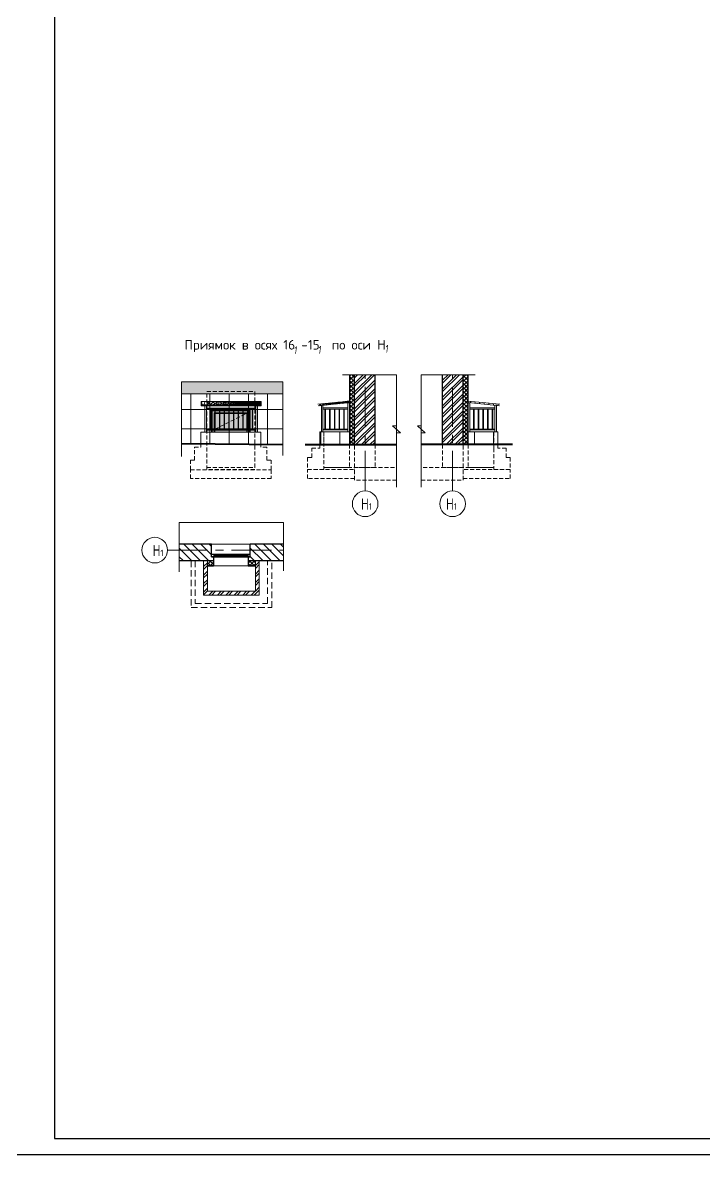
# Model space of a CAD drawing. Header units: millimetres. Extents: x -136099598 to 9192475, y 0 to 779331.
# Drawn here: x -244673 to -223368, y 242529 to 277872 of the extents above; entities that cross this region are included whole.
import ezdxf

# ---------------------------------------------------------------- set-up
doc = ezdxf.new("R2010")
doc.units = ezdxf.units.MM
doc.header["$MEASUREMENT"] = 0
for name, pattern in [('01_base$0$DASHED2', [0.375, 0.25, -0.125]), ('ADSK_Штриховая_ш2 п1', [3, 2, -1]), ('CENTER', [2, 1.25, -0.25, 0.25, -0.25])]:
    doc.linetypes.add(name, pattern=pattern)
doc.layers.get('0').update_dxf_attribs({"color": 250, "lineweight": 9})
for name, color, linetype, lineweight, true_color in [('!_Окно_00_Штрих_Стекло', 7, 'Continuous', 0, 0x737373), ('RAL 7016', 7, 'Continuous', 0, 0x383e42), ('RAL 90 10', 7, 'Continuous', 0, 0xf1ece1)]:
    doc.layers.add(name, color=color, linetype=linetype, lineweight=lineweight, true_color=true_color)
for name, color, linetype, lineweight in [('!_Цоколь', 7, 'Continuous', 0), ('_STAMP', 250, 'Continuous', 30), ('_Фасад', 7, 'Continuous', 9), ('АР_МосжилНии_Стены', 202, 'Continuous', 30), ('АР_Навесной фасад', 5, 'Continuous', 5), ('АР_Окна', 4, 'Continuous', 0), ('АР_Оси', 193, 'Continuous', 9), ('АР_Сущ Несущая стена', 202, 'Continuous', 30), ('АР_тонкая линия', 250, 'Continuous', 0), ('АР_Утеплитель', 250, 'Continuous', 9), ('АР_Штриховка кирпич', 250, 'Continuous', 9), ('АР_Штриховка монолит', 250, 'Continuous', 9), ('Ограждение', 250, 'Continuous', 9), ('пунктир', 251, 'Continuous', 13), ('фасады', 7, 'Continuous', 9)]:
    doc.layers.add(name, color=color, linetype=linetype, lineweight=lineweight)
doc.layers.add('_RAMKA', color=7, linetype='Continuous')
doc.layers.add('АР_новое окно', color=160, linetype='Continuous')
doc.styles.add('Архитектурный размер', font='isocpeur.ttf', dxfattribs={"width": 0.8, "oblique": 8})
doc.styles.add('ГОСТ 2.304', font='isocpeur.ttf', dxfattribs={"width": 0.7})
pattern_1 = [(90, (-196355.5932347857, -680.6851323523442), (-600, 1.13686837721616e-13), []), (180, (-196355.5932347857, -680.6851323523442), (-1.70530256582424e-13, -600), [])]
pattern_2 = [(90, (8363729528.172109, 936313044.4956489), (-150, 0), []), (90, (8363729578.172109, 936313094.4956487), (-150, 0), [])]
pattern_3 = [(45, (-1194719.979867672, 340589.4624918969), (-132.5825214724777, 132.5825214724777), []), (45, (-1194631.591520172, 340589.4624918969), (-132.5825214724777, 132.5825214724777), [])]
pattern_4 = [(45, (-1219833.470348969, 298994.4984925637), (-61.87184335382291, 61.87184335382291), []), (135, (-1219833.470348969, 298994.4984925637), (-61.87184335382291, -61.8718433538229), [])]
pattern_5 = [(45, (24707.97001008663, -9271.540153762093), (-61.87184335382291, 61.87184335382291), []), (135, (24707.97001008663, -9271.540153762093), (-61.87184335382291, -61.8718433538229), [])]

# ---------------------------------------------------------------- blocks, each defined once
blk = doc.blocks.new('A$Cdfe5a1b4')
at = {"layer": 'RAL 7016', "ltscale": 100, "true_color": 0x000000, "transparency": 33554687}
h = blk.add_hatch(dxfattribs=at)
h.set_pattern_fill('ANSI32', color=18, scale=400, angle=45)
h.set_pattern_definition([(90, (8363977705.788671, 936048060.8227469), (-150, 0), []), (90, (8363977755.788671, 936048110.8227468), (-150, 0), [])])
h.paths.add_polyline_path([(-118.3840542095568, 960.0836389507749), (1762.629831267994, 960.049169541744), (1762.629831267994, 860.9484251750982), (-118.3840542095568, 860.9828945841291)])
at = {"ltscale": 150}
blk.add_line((-118.3840542095568, 960.1355539663346), (1762.629831267994, 959.9482513318653), dxfattribs=at)
blk.add_lwpolyline([(-118.3840542095568, 860.8829772915342), (1762.569256028206, 860.8829772915342), (1762.569256028206, 828.4502151925699), (-118.3840542095568, 828.4502151925699)], close=True, dxfattribs=at)
at = {"layer": 'Ограждение', "ltscale": 50}
for points in [[(1762.629831267994, 960.0991281880415), (1762.629831267994, 860.8984665288008), (-118.3840542095568, 860.8829772915342), (-118.3840542095568, 960.0836389507749)], [(50, 828.4502151969355), (0, 828.4502151969355), (0, 0), (50, 0)], [(1595.617523735404, 828.4502151925699), (1645.617523735396, 828.4502151925699), (1645.617523735396, -4.365574568510056e-09), (1595.617523735404, -4.365574568510056e-09)]]:
    blk.add_lwpolyline(points, close=True, dxfattribs=at)
at = {"layer": 'Ограждение'}
for points in [[(1595.617523735404, 720.9569883093474), (50, 720.9579441418173)], [(1595.617523735404, 756.9321599050936), (50.014892578125, 756.9855275024893)], [(165.2247277528238, 95.1212096531525), (165.2223236740554, 720.9577232787268)], [(181.2223236740554, 720.9578629920142), (181.2247277528238, 95.1212096531525), (181.2247277528238, 95.1212096531525)], [(311.2246146338422, 95.03784776328382), (311.2222105550737, 720.8743612696488)], [(327.2222105550737, 720.8745009829362), (327.2246146338422, 95.03784776328382), (327.2246146338422, 95.03784776328382)], [(457.2245947027004, 95.00326643727249), (457.222190623932, 720.8397799436375)], [(473.222190623932, 720.8399196569248), (473.2245947027004, 95.00326643727249), (473.2245947027004, 95.00326643727249)], [(603.2244810323518, 95.0634378406645), (603.2220769535834, 720.8999513470295)], [(619.2220769535834, 720.9000910603169), (619.2244810323518, 95.0634378406645), (619.2244810323518, 95.0634378406645)], [(749.2244611012101, 95.02885651465317), (749.2220570224416, 720.8653700210182)], [(765.2220570224416, 720.8655097343055), (765.2244611012101, 95.02885651465317), (765.2244611012101, 95.02885651465317)], [(895.2243476288514, 95.03748660931228), (895.221943550083, 720.8740001156773)], [(911.221943550083, 720.8741398289646), (911.2243476288514, 95.03748660931228), (911.2243476288514, 95.03748660931228)], [(1041.22432769771, 95.00290528330095), (1041.221923618941, 720.839418789666)], [(1057.221923618941, 720.8395585029533), (1057.22432769771, 95.00290528330095), (1057.22432769771, 95.00290528330095)], [(1187.224214126356, 95.03730603232646), (1187.221810047587, 720.8738195386915)], [(1203.221810047587, 720.8739592519788), (1203.224214126356, 95.03730603232646), (1203.224214126356, 95.03730603232646)], [(1333.224194195214, 95.00272470631512), (1333.221790116446, 720.8392382126801)], [(1349.221790116446, 720.8393779259675), (1349.224194195214, 95.00272470631512), (1349.224194195214, 95.00272470631512)], [(1479.224080524865, 95.06289610970714), (1479.221676446097, 720.8994096160721)], [(1495.221676446097, 720.8995493293595), (1495.224080524865, 95.06289610970714), (1495.224080524865, 95.06289610970714)], [(1595.617523735404, 70.21666826202794), (50, 69.96407551236915), (50, 94.96407551236915), (1595.617523735404, 95.16493944807875)]]:
    blk.add_lwpolyline(points, dxfattribs=at)
blk = doc.blocks.new('*U263')
at = {"layer": 'АР_новое окно', "lineweight": 20}
for p, q in [((-2.913225216616411e-12, 1209.884958230897), (-70.00000000000293, 1209.884958230897)), ((0, -1.70530256582424e-13), (-70, -1.70530256582424e-13))]:
    blk.add_line(p, q, dxfattribs=at)
at = {"layer": 'АР_новое окно'}
for p, q in [((-70.00000000000293, 1209.884958230897), (-70, -1.70530256582424e-13)), ((-70, -1.70530256582424e-13), (-70.00000000000293, 1209.884958230897)), ((-2.756905814749189e-12, 1139.884958230897), (-70.00000000000276, 1139.884958230911)), ((-35.00000000000276, 1139.884958230897), (-34.99999999981099, 69.99999999999991)), ((-2.913225216616411e-12, 1209.884958230897), (0, 0)), ((-1.56319401867222e-13, 70.00000000001455), (-70.00000000000017, 69.99999999999983))]:
    blk.add_line(p, q, dxfattribs=at)

msp = doc.modelspace()

# ---------------------------------------------------------------- hatches: boundary and pattern name
at = {"layer": '!_Окно_00_Штрих_Стекло'}
h = msp.add_hatch(color=256, dxfattribs=at)
h.dxf.hatch_style = 1
h.set_gradient(color1=(70, 92, 124), color2=(219, 225, 235), name='CURVED')
h.paths.add_polyline_path([(-238668.3686071686, 265669.4666848573), (-237669.1993147244, 265669.4610359572), (-237669.1961062964, 265079.184834887), (-238668.3686071686, 265079.1848348883)])
at = {"layer": '!_Цоколь', "lineweight": 0, "ltscale": 5, "true_color": 0x636466}
h = msp.add_hatch(dxfattribs=at)
h.set_pattern_fill('ANSI37', color=251, scale=4800, angle=44.99999999999999)
h.set_pattern_definition([(90, (-196819.3305602686, -612.1784204175929), (-600, 1.13686837721616e-13), []), (180, (-196819.3305602686, -612.1784204175929), (-1.70530256582424e-13, -600), [])])
h.paths.add_polyline_path([(-239702.6794946265, 266277.5511866667), (-236537.9595191889, 266277.9199150996), (-236538.1566784503, 264698.3704015583), (-239703.0176849965, 264729.0494107483)])
h = msp.add_hatch(dxfattribs=at)
h.set_pattern_fill('ANSI37', color=251, scale=4800, angle=44.99999999999999)
h.set_pattern_definition(pattern_1)
h.paths.add_polyline_path([(-234458.1181965246, 265093.611473896), (-235387.292047829, 265094.1453241245), (-235386.9293442678, 264693.4973243267), (-234459.1381177572, 264693.4914718741)])
h = msp.add_hatch(dxfattribs=at)
h.set_pattern_fill('ANSI37', color=251, scale=4800, angle=44.99999999999999)
h.set_pattern_definition(pattern_1)
h.paths.add_polyline_path([(-230747.7160320078, 265093.611473896), (-229818.5421807033, 265094.1453241245), (-229818.9048842645, 264693.4973243267), (-230746.6961107752, 264693.4914718741)])
at = {"layer": 'RAL 7016', "ltscale": 100, "transparency": 33554687}
h = msp.add_hatch(color=256, dxfattribs=at)
h.dxf.hatch_style = 1
h.paths.add_polyline_path([(-238773.2766662961, 265782.3790908679), (-237565.2819206961, 265782.3790908679), (-237565.2819210078, 265079.1848348884), (-238773.2766662961, 265079.1848348897)])
h.paths.add_polyline_path([(-238667.1524692826, 265668.478780801), (-238668.3686074801, 265079.1848348883), (-237669.1961066079, 265079.1848348884), (-237667.9799684104, 265670.4473431809)])
at = {"layer": 'RAL 7016', "ltscale": 100, "true_color": 0x000000, "transparency": 33554687}
h = msp.add_hatch(dxfattribs=at)
h.set_pattern_fill('ANSI32', color=18, scale=400, angle=45)
h.set_pattern_definition(pattern_2)
h.paths.add_polyline_path([(-234458.1069314128, 266054.2837750176), (-235443.3620528976, 265953.6883059572), (-235439.7492277779, 265904.0748826509), (-234458.1069311772, 266004.155375634)])
h = msp.add_hatch(dxfattribs=at)
h.set_pattern_fill('ANSI32', color=18, scale=400, angle=45)
h.set_pattern_definition(pattern_2)
h.paths.add_polyline_path([(-230747.7272971196, 266054.2837750176), (-229762.4721756348, 265953.6883059572), (-229766.0850007545, 265904.0748826509), (-230747.7272973552, 266004.155375634)])
at = {"layer": 'RAL 90 10', "ltscale": 100, "transparency": 33554687}
h = msp.add_hatch(color=256, dxfattribs=at)
h.dxf.hatch_style = 1
h.paths.add_polyline_path([(-239702.6982915984, 266654.5732678047), (-236538.1566784503, 266654.5732678047), (-236538.1548957124, 266277.88866917), (-239702.6965088605, 266277.5824326301)])
at = {"layer": 'АР_Утеплитель', "ltscale": 100}
h = msp.add_hatch(dxfattribs=at)
h.set_pattern_fill('ANSI37', color=256, scale=700)
h.set_pattern_definition(pattern_4)
h.paths.add_polyline_path([(-234298.1069311769, 264693.331311526), (-234448.1069311773, 264693.331311526), (-234448.1069311773, 264917.3535810122), (-234298.1069311767, 264917.3535810122)])
h.paths.add_polyline_path([(-234298.1069311765, 266871.1743112888), (-234448.1069311773, 266871.1743112889), (-234448.1069311773, 264917.3535810122), (-234298.1069311766, 264917.3535810122)])
h = msp.add_hatch(dxfattribs=at)
h.set_pattern_fill('ANSI37', color=256, scale=700)
h.set_pattern_definition(pattern_4)
h.paths.add_polyline_path([(-230907.7272973555, 264693.331311526), (-230757.7272973551, 264693.331311526), (-230757.7272973551, 264917.3535810122), (-230907.7272973557, 264917.3535810122)])
h.paths.add_polyline_path([(-230907.7272973559, 266871.1743112888), (-230757.727297355, 266871.1743112889), (-230757.7272973551, 264917.3535810122), (-230907.7272973558, 264917.3535810122)])
h = msp.add_hatch(dxfattribs=at)
h.set_pattern_fill('ANSI37', color=256, scale=700)
h.set_pattern_definition(pattern_5)
h.paths.add_polyline_path([(-238898.6642248164, 261071.6404999167), (-238898.6642248164, 260921.6404999168), (-238706.4691664281, 260921.6404999168), (-238706.4691664281, 261071.6404999167)])
h = msp.add_hatch(dxfattribs=at)
h.set_pattern_fill('ANSI37', color=256, scale=700)
h.set_pattern_definition(pattern_5)
h.paths.add_polyline_path([(-237626.5842081972, 261071.6404999167), (-237626.5842081972, 260921.6404999168), (-237397.449934041, 260921.6404999168), (-237397.449934041, 261071.6404999167)])
at = {"layer": 'АР_Штриховка кирпич', "ltscale": 100}
h = msp.add_hatch(dxfattribs=at)
h.set_pattern_fill('ANSI32', color=256, scale=500)
h.set_pattern_definition(pattern_3)
h.paths.add_polyline_path([(-234022.7333081051, 266871.1743112889), (-234298.1047955634, 266871.1743112889), (-234298.1081191495, 264693.3313115259), (-233658.1081191496, 264693.331311526), (-233658.1069311767, 266872.1564378373)])
h = msp.add_hatch(dxfattribs=at)
h.set_pattern_fill('ANSI32', color=256, scale=500)
h.set_pattern_definition(pattern_3)
h.paths.add_polyline_path([(-231183.1009204273, 266871.1743112889), (-230907.7294329689, 266871.1743112889), (-230907.7261093829, 264693.3313115259), (-231547.7261093828, 264693.331311526), (-231547.7272973557, 266872.1564378373)])
h = msp.add_hatch(dxfattribs=at)
h.set_pattern_fill('ANSI32', color=256, scale=500)
h.set_pattern_definition([(45, (322191.0509386581, -137005.8504747675), (-132.5825214724777, 132.5825214724777), []), (45, (322279.4392861581, -137005.8504747675), (-132.5825214724777, 132.5825214724777), [])])
h.paths.add_polyline_path([(-237397.449934041, 260111.9988693717), (-238898.6642248164, 260111.9988693717), (-238898.6642248165, 261071.6404999167), (-239018.6642248164, 261071.6404999167), (-239018.6642248164, 259991.9988693717), (-237277.449934041, 259991.9988693717), (-237277.4499340411, 261071.6404999167), (-237397.4499340412, 261071.6404999167)])
at = {"layer": 'АР_Штриховка монолит', "ltscale": 100}
h = msp.add_hatch(dxfattribs=at)
h.set_pattern_fill('ANSI31', color=256, scale=1500, angle=-90.00000000000001)
h.set_pattern_definition([(315, (-299021.1831974597, -1639.48788219539), (132.5825214724777, 132.5825214724777), [])])
h.paths.add_polyline_path([(-237561.5842081971, 261581.4443636411), (-237561.5842081971, 261071.6404999169), (-236523.9462975314, 261071.6404999169), (-236523.9462975314, 261581.4443636411)])

# ---------------------------------------------------------------- linework, layer by layer
at = {"color": 18, "ltscale": 150, "true_color": 0x000000}
for p, q in [((-239702.6982915984, 266277.7358018729, 0.01513909564348775), (-236528.3226834928, 266277.7358018729, 0.01513908680205883)), ((-234458.106991875, 265094.1869080804, 0.02316489267187039), (-235387.2597655482, 265093.4932221991, 0.07682333170033218)), ((-230747.7272366574, 265094.1869080804, 0.02316489267187039), (-229818.5744629842, 265093.4932221991, 0.07682333170033218)), ((-235638.6626033415, 264290.1805411749, -0.1006018112750462), (-235768.6626028403, 264290.1804798291, 0.1519690210905827)), ((-229567.1716251909, 264290.1805411749, -0.1006018112750462), (-229437.171625692, 264290.1804798291, 0.1519690210905827))]:
    msp.add_line(p, q, dxfattribs=at)
at = {"lineweight": 18, "ltscale": 100, "elevation": -0.2832807044394608}
for points in [[(-239018.6642248164, 261071.6404999167), (-239018.6642248164, 259991.9988693717), (-237277.449934041, 259991.9988693717), (-237277.449934041, 261071.6404999167)], [(-238898.6642248164, 261071.6404999167), (-238898.6642248164, 260111.9988693717), (-237397.449934041, 260111.9988693717), (-237397.449934041, 261071.6404999167)]]:
    msp.add_lwpolyline(points, dxfattribs=at)
at = {"layer": '_RAMKA', "ltscale": 100}
for points in [[(-126872.6229484454, 242529.0014999993), (-126872.6229484454, 326529.0014999993), (-245672.6229484454, 326529.0014999993), (-245672.6229484454, 242529.0014999993)], [(-127372.6229484454, 243029.0014999993), (-127372.6229484454, 326029.0014999993), (-243672.6229484454, 326029.0014999993), (-243672.6229484454, 243029.0014999993)]]:
    msp.add_lwpolyline(points, close=True, dxfattribs=at)
at = {"layer": '_Фасад', "lineweight": 0}
for p, q in [((-234458.1069314128, 266054.2837750176, -2.026090029083605e-08), (-235443.3620528976, 265953.6883059572, 0.0365025212245509)), ((-234468.2649288013, 266003.6133597704, 0.09141847124820246), (-235439.9805390968, 265903.8027833638, 0.0365025212245509)), ((-234458.1069304579, 264693.331311526, 0.0324733254268017), (-234458.1069311772, 266054.2839630786)), ((-230747.7272980745, 264693.331311526, 0.0324733254268017), (-230747.7272973552, 266054.2839630786)), ((-230747.7272971196, 266054.2837750176, -2.026090029083605e-08), (-229762.4721756348, 265953.6883059572, 0.0365025212245509)), ((-230737.5692997311, 266003.6133597704, 0.09141847124820246), (-229765.8536894356, 265903.8027833638, 0.0365025212245509)), ((-238773.2766662961, 265179.1848348869, 0.1718625261060949), (-238191.6639427075, 265179.1848348869, 0.1718625261060949)), ((-235387.2597198296, 265093.4319842191, 0.0768162592746846), (-235387.2597198297, 264581.1896777237, -0.06070861680195486)), ((-229818.5745087028, 265093.4319842191, 0.0768162592746846), (-229818.9578314184, 264579.9884273233, 0.0175182325771935))]:
    msp.add_line(p, q, dxfattribs=at)
at = {"layer": 'АР_МосжилНии_Стены', "ltscale": 100}
for p, q in [((-238771.469166428, 261190.3581833725, 0.09141847124820246), (-238771.4691664281, 261581.4443636409, 0.09141847124820246)), ((-237561.5842081971, 261190.3581833726, 0.09141847124820246), (-237561.5842081972, 261581.444363641, 0.09141847124820246)), ((-238706.4691664281, 261190.3581833725, 0.09141847124820246), (-238771.469166428, 261190.3581833725, 0.09141847124820246)), ((-238706.4691664281, 261190.3581833726, 0.09141847124820246), (-238706.4691664281, 261071.4443636409, -0.06844548025605854)), ((-237561.5842081972, 261190.3581833726, 0.09141847124820246), (-237626.5842081971, 261190.3581833726, 0.09141847124820246)), ((-237626.5842081972, 261190.3581833727, 0.09141847124851726), (-237626.5842081972, 261071.4443636409, -0.06844548025574373))]:
    msp.add_line(p, q, dxfattribs=at)
at = {"layer": 'АР_МосжилНии_Стены', "ltscale": 100, "elevation": -0.2832807044394608}
for points in [[(-236523.9462975314, 261581.444363641), (-237561.5842081972, 261581.444363641)], [(-237626.5842081971, 261071.6404999167), (-236523.9462975314, 261071.6404999167)]]:
    msp.add_lwpolyline(points, dxfattribs=at)
at = {"layer": 'АР_Навесной фасад', "ltscale": 100}
for p, q in [((-234458.1069311772, 264693.3313115259), (-234458.1069311772, 266867.3440177494)), ((-234448.1069311772, 264693.3313115259), (-234448.1069311772, 266872.1564378373)), ((-230757.7272973552, 264693.3313115259), (-230757.7272973552, 266872.1564378373)), ((-230747.7272973552, 264693.3313115259), (-230747.7272973552, 266867.3440177494))]:
    msp.add_line(p, q, dxfattribs=at)
at = {"layer": 'АР_новое окно'}
for p, q in [((-237626.5842081972, 261190.3581833726, 0.09141847124820246), (-237626.5842081972, 260911.6404999167, -0.2832807044394608)), ((-238706.4691664281, 261071.6404999169, -0.06818180089416831), (-238706.4691664281, 260911.6404999167, -0.2832807044394608))]:
    msp.add_line(p, q, dxfattribs=at)
at = {"layer": 'АР_новое окно', "elevation": -0.2832807044394608}
for points in [[(-238898.6642248164, 260921.6404999167), (-238706.4691664281, 260921.6404999167)], [(-238898.6642248164, 260911.6404999167), (-238706.4691664281, 260911.6404999167)], [(-237624.5140233946, 260921.6404999167), (-237397.449934041, 260921.6404999167)], [(-237624.5140233946, 260911.6404999167), (-237397.449934041, 260911.6404999167)]]:
    msp.add_lwpolyline(points, dxfattribs=at)
at = {"layer": 'АР_Окна', "lineweight": 15, "ltscale": 100}
for p, q in [((-237561.5842081972, 261581.444363641, 0.09141847124820246), (-238771.4691664281, 261581.4443636409, 0.09141847124820246)), ((-238706.4691664281, 260911.6404999167, -0.2832807044394608), (-237626.5842081972, 260911.6404999167, -0.2832807044394608))]:
    msp.add_line(p, q, dxfattribs=at)
at = {"layer": 'АР_Сущ Несущая стена', "ltscale": 100}
for p, q in [((-234298.1069311767, 264693.3313115259), (-234298.1069311765, 266872.1564378373)), ((-233658.1069311767, 264693.3313115259), (-233658.1069311767, 266872.1564378373)), ((-231547.7272973557, 264693.3313115259), (-231547.7272973557, 266872.1564378373)), ((-230907.7272973557, 264693.3313115259), (-230907.7272973559, 266872.1564378373))]:
    msp.add_line(p, q, dxfattribs=at)
at = {"layer": 'АР_тонкая линия', "color": 3, "lineweight": 40, "ltscale": 100}
for p, q in [((-239702.6982915984, 264729.3238814677, 0.09141847124820246), (-236538.1566784503, 264698.3704015583, 0.09141847124820246)), ((-235840.970370092, 264693.3313115259, 0.0631059453583257), (-232992.1476166137, 264693.331311526)), ((-229364.8638584404, 264693.3313115259, 0.0631059453583257), (-232213.6866119187, 264693.331311526))]:
    msp.add_line(p, q, dxfattribs=at)
at = {"layer": 'АР_тонкая линия', "color": 18, "linetype": 'ADSK_Штриховая_ш2 п1', "ltscale": 100, "true_color": 0x000000, "elevation": -0.2832807044394608}
for points in [[(-239408.6642248164, 261071.6404999167), (-239408.6642248164, 259601.9988693717), (-236887.449934041, 259601.9988693717), (-236887.449934041, 261071.6404999167)], [(-239278.6642248164, 261071.6404999167), (-239278.6642248164, 259731.9988693717), (-237017.449934041, 259731.9988693717), (-237017.449934041, 261071.6404999167)]]:
    msp.add_lwpolyline(points, dxfattribs=at)
at = {"layer": 'Ограждение', "ltscale": 50}
for points, elevation in [([(-235287.8269924277, 265921.9908108762), (-235337.8269924277, 265921.9908108762), (-235337.8269924277, 265093.5405956793), (-235287.8269924277, 265093.5405956793)], 0.06909739705772053), ([(-234509.4900256084, 266001.9120188817), (-234459.4900256084, 266001.9120188817), (-234458.106930664, 265094.1467335958), (-234508.106930664, 265094.1467335958)], 0.02316489267187039), ([(-230696.344202924, 266001.9120188817), (-230746.344202924, 266001.9120188817), (-230747.7272978683, 265094.1467335958), (-230697.7272978683, 265094.1467335958)], 0.02316489267187039), ([(-229918.0072361047, 265921.9908108762), (-229868.0072361047, 265921.9908108762), (-229868.0072361047, 265093.5405956793), (-229918.0072361047, 265093.5405956793)], 0.06909739705772053)]:
    msp.add_lwpolyline(points, close=True, dxfattribs=dict(at, elevation=elevation))
at = {"layer": 'Ограждение', "elevation": 0.07586682732770025}
for points in [[(-235287.8269924277, 265838.711773176), (-234508.4602843666, 265838.7651407734)], [(-235287.8269924277, 265802.7366015803), (-234508.4453917884, 265802.7375574128)], [(-235223.6674488109, 265802.6451230053), (-235223.6698528897, 265176.8084697856), (-235223.6698528897, 265176.8084697856)], [(-235207.6698528897, 265176.8084697856), (-235207.6674488109, 265802.644983292)], [(-235077.667468742, 265802.6797043313), (-235077.6698728208, 265176.8430511116), (-235077.6698728208, 265176.8430511116)], [(-235061.6698728208, 265176.8430511116), (-235061.667468742, 265802.679564618)], [(-234931.6675824124, 265802.6195329279), (-234931.6699864911, 265176.7828797082), (-234931.6699864911, 265176.7828797082)], [(-234915.6699864911, 265176.7828797082), (-234915.6675824124, 265802.6193932146)], [(-234785.6676023435, 265802.6541142539), (-234785.6700064223, 265176.8174610342), (-234785.6700064223, 265176.8174610342)], [(-234769.6700064223, 265176.8174610342), (-234769.6676023435, 265802.6539745406)], [(-234639.6677154625, 265802.737476263), (-234639.6701195412, 265176.9008229241), (-234639.6701195412, 265176.9008229241)], [(-234623.6701195412, 265176.9008229241), (-234623.6677154625, 265802.7373365497)], [(-229918.0072361047, 265802.7366015803), (-230697.388836744, 265802.7375574128)], [(-229918.0072361047, 265838.711773176), (-230697.3739441658, 265838.7651407734)], [(-230582.1641089912, 265176.9008229241), (-230582.1665130699, 265802.7373365497)], [(-230566.1665130699, 265802.737476263), (-230566.1641089912, 265176.9008229241), (-230566.1641089912, 265176.9008229241)], [(-230436.1642221101, 265176.8174610342), (-230436.1666261889, 265802.6539745406)], [(-230420.1666261889, 265802.6541142539), (-230420.1642221101, 265176.8174610342), (-230420.1642221101, 265176.8174610342)], [(-230290.1642420412, 265176.7828797082), (-230290.16664612, 265802.6193932146)], [(-230274.16664612, 265802.6195329279), (-230274.1642420412, 265176.7828797082), (-230274.1642420412, 265176.7828797082)], [(-230144.1643557116, 265176.8430511116), (-230144.1667597904, 265802.679564618)], [(-230128.1667597904, 265802.6797043313), (-230128.1643557116, 265176.8430511116), (-230128.1643557116, 265176.8430511116)], [(-229998.1643756427, 265176.8084697856), (-229998.1667797215, 265802.644983292)], [(-229982.1667797215, 265802.6451230053), (-229982.1643756427, 265176.8084697856), (-229982.1643756427, 265176.8084697856)], [(-235287.8269924277, 265151.996281533), (-234508.4453917884, 265151.7436887833), (-234508.4453917884, 265176.7436887833), (-235287.8269924277, 265176.944552719)], [(-229918.0072361047, 265151.996281533), (-230697.388836744, 265151.7436887833), (-230697.388836744, 265176.7436887833), (-229918.0072361047, 265176.944552719)]]:
    msp.add_lwpolyline(points, dxfattribs=at)
at = {"layer": 'пунктир', "linetype": '01_base$0$DASHED2', "ltscale": 500}
for p, q in [((-239298.8560657345, 264210.8408817237, -0.06567498199318311), (-239297.2259681143, 264610.5632390588, 0.05637022216787241)), ((-237037.1199292382, 264208.7853782201, -0.0689831822109993), (-237036.5743027472, 264610.1842009139, 0.05637022216787242)), ((-234458.1069311772, 264693.3313115259), (-234458.107034239, 263981.307599172, 0.05699088088371695)), ((-230747.7272973552, 264693.3313115259), (-230747.7271942934, 263981.307599172, 0.05699088088371695)), ((-239428.8561128639, 263910.9236953704, 0.7527429282435986), (-239428.8561128639, 264210.8408817236, 0.7527429282435986)), ((-239428.8561128639, 264210.8408817236, 0.7527429282435986), (-239298.2803845159, 264210.8408817236, -0.06929919467883477)), ((-237037.0678602449, 264208.78537822, -0.06931098360482213), (-236906.4921318969, 264208.78537822, -0.8913531065272555)), ((-236907.6418220885, 263910.9236953704, 0.7527429282438042), (-236907.6418220885, 264210.8408817236, 0.7527429282438042)), ((-235768.6625908481, 264290.1804798291, 0.1519689977914414), (-235768.6626485235, 263911.3077039733)), ((-229437.1716376843, 264290.1804798291, 0.1519689977914414), (-229437.1715800088, 263911.3077039733)), ((-238918.8561128904, 263981.236714133, 0.01827710153808793), (-237417.6980322052, 263981.2367140983, 0.01827710153808793)), ((-235258.6626626996, 263981.3077098521, -0.07592470894681443), (-234299.0209605472, 263981.3077098521)), ((-235178.4367753348, 263981.3076988743), (-234458.1071000711, 263981.307599172, 0.05699087567524111)), ((-229947.1715658327, 263981.3077098521, -0.07592470894681443), (-230906.8132679852, 263981.3077098521)), ((-230027.3974531976, 263981.3076988743), (-230747.7271284613, 263981.307599172, 0.05699087567524111))]:
    msp.add_line(p, q, dxfattribs=at)
for points, elevation in [([(-238918.8561128357, 266348.6858548408), (-237417.5821902786, 266348.6858548408), (-237417.7014538985, 263911.307933211), (-238918.856112892, 263911.307843696)], 0.01827710153808793), ([(-239428.8561128639, 263910.9236953704), (-236907.6418220885, 263910.9235333422), (-236907.6418220885, 263639.4265131236), (-239428.8561128639, 263639.4242867971)], 0.7527429282435986), ([(-235770.4655003009, 263911.3077390561), (-234298.1073645482, 263911.3075770279), (-234298.5638139674, 263639.8108417747), (-235770.92194972, 263639.8086154483)], 0.09141847124820246), ([(-234298.1068361873, 263981.307577026), (-232992.1475216243, 263981.307577026), (-232992.1475216243, 263581.4700942786), (-234298.1068361873, 263581.4700942786)], 0.09141847124820246), ([(-230907.7273923451, 263981.307577026), (-232213.6867069081, 263981.307577026), (-232213.6867069081, 263581.4700942786), (-230907.7273923451, 263581.4700942786)], 0.09141847124820246), ([(-229435.3687282315, 263911.3077390561), (-230907.7268639842, 263911.3075770279), (-230907.270414565, 263639.8108417747), (-229434.9122788123, 263639.8086154483)], 0.09141847124820246)]:
    msp.add_lwpolyline(points, close=True, dxfattribs=dict(at, elevation=elevation))
for points, elevation in [([(-238668.3686071686, 265174.4591445003), (-238668.3686071686, 265174.4591445003), (-237669.1961062964, 265669.4587757796)], 0.09141847124820246), ([(-235258.6626650975, 264635.2551861377), (-235256.8461636455, 265093.612312943), (-235256.8461636455, 265093.612312943), (-235258.6626650975, 264635.2551861377)], -0.06070861680195483), ([(-229947.1715634222, 264579.9884273233), (-229948.9880648869, 265093.612312943), (-229948.9880648869, 265093.612312943), (-229947.1715634222, 264579.9884273233)], -0.06070861680195483), ([(-239297.2259681143, 264610.5632390588), (-239108.4064447297, 264609.7932189434), (-239108.276666296, 264723.5096372309)], 0.05637022216787241), ([(-237038.0386979064, 264610.5632390588), (-237226.858221291, 264609.7932189434), (-237226.9879997247, 264723.5096372309)], 0.05637022216787241), ([(-235638.6626033415, 264290.1805411749), (-235638.6625895784, 264581.1896777237), (-235387.2597198297, 264581.1896777237)], -0.06070861680195486), ([(-235258.6626650975, 264581.1896777237), (-235258.662667554, 263911.30772072), (-235638.6625921178, 263911.3077245426)], -0.06070861680195486), ([(-229947.1715634222, 264579.9884273233), (-229947.1715634349, 264579.9884273233), (-229947.1715609784, 263911.30772072), (-229567.1716364146, 263911.3077245426)], -0.06070861680195486), ([(-229567.1716251909, 264290.1805411749), (-229567.171638954, 264579.9884273233), (-229818.9578314184, 264579.9884273233)], -0.06070861680195486)]:
    msp.add_lwpolyline(points, dxfattribs=dict(at, elevation=elevation))
for points in [[(-234298.1069311767, 264693.3313115259), (-233658.1069311767, 264693.3313115259), (-233658.1068361873, 263981.307577026), (-234298.1068361873, 263981.307577026)], [(-230907.7272973557, 264693.3313115259), (-231547.7272973557, 264693.3313115259), (-231547.7273923451, 263981.307577026), (-230907.7273923451, 263981.307577026)], [(-235770.4654551259, 263911.3077390561), (-234299.0214889082, 263911.3075770279), (-234299.0208987348, 263639.8108417747), (-235770.4648649526, 263639.8086154483)], [(-229435.3687734065, 263911.3077390561), (-230906.8127396242, 263911.3075770279), (-230906.8133297976, 263639.8108417747), (-229435.3693635798, 263639.8086154483)]]:
    msp.add_lwpolyline(points, close=True, dxfattribs=at)
at = {"layer": 'фасады', "color": 18, "ltscale": 150, "true_color": 0x000000}
for points in [[(-234672.9326995527, 266871.1743112889), (-232992.1476166137, 266871.1743112889), (-232992.1475270621, 263369.227802264)], [(-230532.9017080828, 266871.1743112889), (-232213.6867910218, 266871.1743112889), (-232213.6867014703, 263369.2278024855)], [(-232992.1476166137, 265065.5706261396), (-232869.3178916685, 265065.5706261396), (-233114.9682699395, 265279.6328610289), (-232992.1476166137, 265279.6328610289)], [(-232213.686750323, 265065.5706261396), (-232090.8570253779, 265065.5706261396), (-232336.5074036489, 265279.6328610289), (-232213.686750323, 265279.6328610289)]]:
    msp.add_lwpolyline(points, dxfattribs=at)
at = {"layer": 'фасады', "color": 18, "ltscale": 150, "true_color": 0x000000, "elevation": 0.09141847124820246}
msp.add_lwpolyline([(-239702.6982915984, 264324.9673524513), (-239702.6982915984, 266654.5732678047), (-236538.1566784503, 266654.5732678047), (-236538.1566784503, 264349.2966979418)], dxfattribs=at)
at = {"layer": 'фасады', "ltscale": 100, "elevation": 0.09141847124820246}
for points in [[(-238773.2766662961, 265079.1848348897), (-238773.2766662961, 265772.3790909796), (-237565.2819206961, 265772.3790909796), (-237565.2819206961, 265079.1848348898)], [(-238753.2766662961, 265079.1848348897), (-238753.2766662961, 265752.3790909796), (-237585.2819206961, 265752.3790909796), (-237585.2819206961, 265079.1848348898)], [(-237654.3608546317, 265079.1848348898), (-237654.2000587361, 265684.4587730538), (-238683.3725596083, 265684.4587730538), (-238683.5333555039, 265079.1848348897)], [(-237669.1961062964, 265079.1848348898), (-237669.1961062964, 265669.4587757796), (-238668.3686071686, 265669.4666848573), (-238668.3686071686, 265079.1848348897)]]:
    msp.add_lwpolyline(points, dxfattribs=at)
at = {"layer": 'фасады', "ltscale": 150}
msp.add_lwpolyline([(-239108.276666296, 265079.1848348908), (-237232.3944101807, 265079.1848348858), (-237232.6942365497, 264705.09697154), (-239108.276666296, 264723.4464110538)], close=True, dxfattribs=at)

# ---------------------------------------------------------------- block references
at = {"ltscale": 150}
msp.add_blockref('A$Cdfe5a1b4', (-238978.880274966, 265079.1848348905, 0.1096955727862904), dxfattribs=at)
at = {"layer": 'АР_новое окно', "xscale": -1, "rotation": 270}
msp.add_blockref('*U263', (-238771.469166428, 261260.3581833725, 0.09141847124820246), dxfattribs=at)

# ---------------------------------------------------------------- texts
at = {"layer": '_STAMP', "color": 7, "lineweight": -2, "style": 'Архитектурный размер'}
msp.add_text('Приямок в осях 16 -15  по оси Н', height=300, dxfattribs=at).set_placement((-239616.7291687893, 267661.3572535246))
at = {"layer": '_STAMP', "color": 7, "lineweight": -2, "char_height": 237.3453557625693, "attachment_point": 7, "style": 'Архитектурный размер'}
for insert in [(-236202.1339563131, 267521.8117603101), (-235448.8768394134, 267534.2041227722), (-233352.5926981716, 267567.7713473932)]:
    msp.add_mtext('1', dxfattribs=dict(at, insert=insert))

# ---------------------------------------------------------------- next in the draw order: texts
at = {"layer": 'АР_Оси', "color": 6, "linetype": 'CENTER', "ltscale": 1000, "char_height": 350, "width": 528.820167331025, "line_spacing_factor": 1.149209049011902, "style": 'ГОСТ 2.304', "bg_fill": 2}
for insert, attachment_point in [((-234101.8582228607, 263013.7012765227), 1), ((-231103.9760056717, 263013.7012765227), 3), ((-240611.7796594753, 261559.6398533175, -0.3746991756876633), 1)]:
    msp.add_mtext('{\\W0.8;Н\\H0.57143x;1}', dxfattribs=dict(at, insert=insert, attachment_point=attachment_point))

# ---------------------------------------------------------------- next in the draw order: hatches: boundary and pattern name
at = {"layer": 'АР_Штриховка монолит', "ltscale": 100}
h = msp.add_hatch(dxfattribs=at)
h.set_pattern_fill('ANSI31', color=256, scale=1500, angle=-90.00000000000001)
h.set_pattern_definition([(315, (-301243.2218908988, -1639.48788219539), (132.5825214724777, 132.5825214724777), [])])
h.paths.add_polyline_path([(-239775.5250202563, 261581.4443636411), (-239775.5250202563, 261071.6404999169), (-238771.469166428, 261071.6404999169), (-238771.469166428, 261581.4443636411)])

# ---------------------------------------------------------------- next in the draw order: linework, layer by layer
at = {"layer": 'АР_МосжилНии_Стены', "ltscale": 100, "elevation": -0.2832807044394608}
for points in [[(-238771.4691664281, 261581.444363641), (-239775.5250202563, 261581.444363641)], [(-239775.5250202563, 261071.6404999167), (-238706.4691664281, 261071.6404999167)]]:
    msp.add_lwpolyline(points, dxfattribs=at)
at = {"layer": 'АР_Оси', "color": 6, "linetype": 'CENTER', "ltscale": 1000}
for p, q in [((-233968.714321377, 263245.614300095, 0.09141847124820246), (-233968.714321377, 266871.1743112889, 0.09141847124820246)), ((-231237.1199071553, 263245.614300095, 0.09141847124820246), (-231237.1199071553, 266871.1743112889, 0.09141847124820246))]:
    msp.add_line(p, q, dxfattribs=at)
at = {"layer": 'АР_Оси', "linetype": 'CENTER', "ltscale": 1000}
msp.add_line((-240142.6444975462, 261398.2565021914, -0.2832807044394608), (-236523.9462975314, 261398.2565021914, -0.2832807044394608), dxfattribs=at)
at = {"layer": 'АР_Оси', "color": 6, "linetype": 'ByBlock', "ltscale": 1000}
for centre in [(-233968.714321377, 262845.614300095, 0.09141847124820246), (-231237.1199071553, 262845.614300095, 0.09141847124820246), (-240542.6444975462, 261398.2565021914, -0.2832807044394608)]:
    msp.add_circle(centre, 400, dxfattribs=at)
at = {"layer": 'АР_Оси', "ltscale": 0.5}
msp.add_circle((-240542.6444975462, 261398.2565021914, -0.2832807044394608), 400, dxfattribs=at)
at = {"layer": 'фасады', "color": 18, "ltscale": 150, "true_color": 0x000000, "elevation": 0.09141847124820246}
msp.add_lwpolyline([(-236523.9462975314, 260751.3816335599), (-236523.9462975314, 262266.1587939167), (-239775.5250202563, 262266.1587939167), (-239775.5250202563, 260720.3228443095)], dxfattribs=at)

doc.saveas('drawing.dxf')
